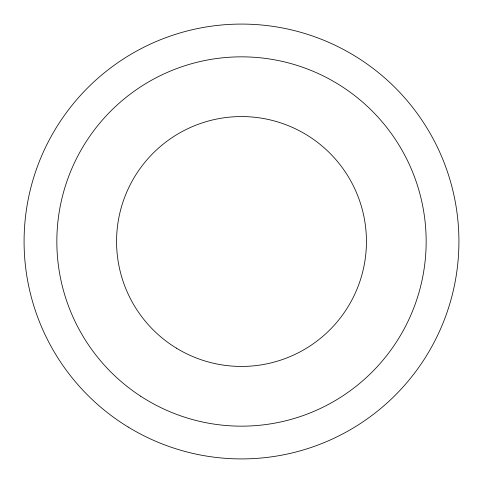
<?xml version="1.0" encoding="UTF-8"?>
<svg xmlns="http://www.w3.org/2000/svg" width="483" height="483" viewBox="0 0 483 483"><rect width="100%" height="100%" fill="white"/><g stroke="black" fill="none" stroke-linecap="round" stroke-linejoin="round"><path stroke-width="0.72" d="M140.65 396.187A184.657 184.657 0 0 0 425.885 251.498A184.657 184.657 0 0 0 157.965 76.815A184.657 184.657 0 0 0 140.65 396.187M176.373 348.122A124.94 124.94 0 0 0 366.398 244.591A124.94 124.94 0 0 0 181.729 131.787A124.94 124.94 0 0 0 176.373 348.122M128.164 427.038A217.416 217.416 0 0 0 458.85 246.879A217.416 217.416 0 0 0 137.486 50.576A217.416 217.416 0 0 0 128.164 427.038"/></g></svg>
